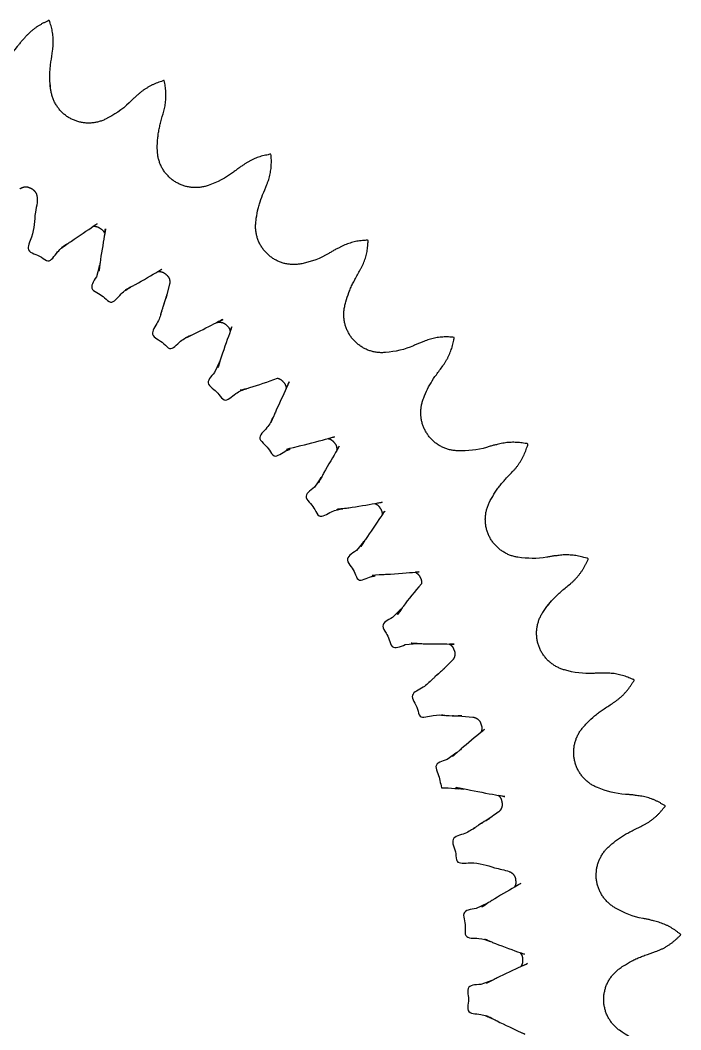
# Model space of a CAD drawing. Header units: millimetres. Extents: x -109 to 109, y -124 to 109.
# Drawn here: x 41.9 to 109.1, y -3.1 to 99.7 of the extents above; entities that cross this region are included whole.
import ezdxf

# ---------------------------------------------------------------- set-up
doc = ezdxf.new("R2010")
doc.units = ezdxf.units.MM

msp = doc.modelspace()

# ---------------------------------------------------------------- linework, layer by layer
at = {"color": 7, "linetype": 'Continuous', "lineweight": 25}
for p, q in [((41.87, 82.54), (41.91, 82.57)), ((49.98, 74.75), (49.67, 73.6)), ((57.11, 72.83), (56.72, 71.39)), ((57.12, 72.88), (57.11, 72.83)), ((62.2, 64.94), (61.7, 63.85)), ((69.31, 56.01), (69.39, 56.03)), ((72.54, 53.15), (71.85, 52.17)), ((76.89, 46.63), (76.12, 45.71)), ((80.66, 39.75), (79.81, 38.9)), ((81.1, 36.14), (82.3, 36.24)), ((85.88, 34.52), (84.81, 33.47)), ((85.91, 34.55), (85.88, 34.52)), ((86.49, 28.88), (87.97, 28.75)), ((87.97, 28.75), (88.02, 28.75)), ((86.34, 25.14), (85.36, 24.45)), ((86.45, 21.47), (86.53, 21.46)), ((86.45, 21.47), (87.04, 21.43)), ((89.39, 9.76), (88.31, 9.26)), ((89.9, 1.93), (88.78, 1.53))]:
    msp.add_line(p, q, dxfattribs=at)
for points, knots in [([(45.04, 92.55), (45.02, 92.72), (44.95, 93.2), (44.92, 93.86), (44.94, 94.51), (44.97, 95.01), (45.07, 95.7), (45.17, 96.33), (45.24, 96.89), (45.27, 97.18), (45.27, 97.46), (45.27, 97.75), (45.25, 98.03), (45.22, 98.32), (45.18, 98.6), (45.12, 98.88), (45.05, 99.16), (44.96, 99.4), (44.92, 99.81), (44.59, 99.57), (44.35, 99.48), (44.09, 99.34), (43.84, 99.2), (43.6, 99.05), (43.37, 98.88), (43.15, 98.7), (42.93, 98.52), (42.72, 98.32), (42.52, 98.12), (42.32, 97.88), (42.08, 97.62), (41.84, 97.34), (41.1, 96.35), (40.19, 95.57), (39.25, 94.98), (39.08, 94.89), (38.91, 94.81), (38.73, 94.73), (38.55, 94.67), (38.37, 94.61), (38.18, 94.56), (37.99, 94.52), (37.8, 94.49), (37.61, 94.47), (37.42, 94.46), (37.23, 94.46), (37.04, 94.47), (36.85, 94.48), (36.66, 94.51), (36.47, 94.55), (36.28, 94.59), (36.1, 94.65), (35.92, 94.71), (35.74, 94.78), (35.57, 94.86), (35.4, 94.95), (35.23, 95.05), (35.07, 95.16), (34.92, 95.27), (34.77, 95.39), (34.63, 95.52), (34.49, 95.65), (34.36, 95.8), (34.24, 95.94), (34.13, 96.1), (34.02, 96.26), (33.92, 96.42), (33.83, 96.59), (33.75, 96.76), (33.67, 96.94), (33.61, 97.12), (33.53, 97.4), (33.47, 97.62), (33.44, 97.78)], [0, 0, 0, 0, 0.022139, 0.0664, 0.088536, 0.110675, 0.13281, 0.183581, 0.196449, 0.209315, 0.22218, 0.235045, 0.247914, 0.26078, 0.273647, 0.286512, 0.299379, 0.312245, 0.32511, 0.337978, 0.350843, 0.363707, 0.376575, 0.38944, 0.402308, 0.415173, 0.428039, 0.440906, 0.453773, 0.466639, 0.483568, 0.500502, 0.517434, 0.649789, 0.658421, 0.667055, 0.67569, 0.684324, 0.692957, 0.70159, 0.710223, 0.718857, 0.72749, 0.736126, 0.744758, 0.753393, 0.762022, 0.770657, 0.779292, 0.787924, 0.79656, 0.805193, 0.813825, 0.82246, 0.831091, 0.839727, 0.848361, 0.856992, 0.865629, 0.87426, 0.882892, 0.891529, 0.90016, 0.908796, 0.917429, 0.926062, 0.934695, 0.943328, 0.951964, 0.960596, 0.96923, 0.97786, 1, 1, 1, 1]), ([(45.07, 92.36), (45.06, 92.43), (44.99, 92.81), (44.94, 93.37), (44.93, 93.86), (44.93, 94.02)], [0, 0, 0, 0, 0.115054, 0.70493, 1, 1, 1, 1]), ([(67.01, 82.98), (67.05, 83.07), (67.12, 83.25), (67.21, 83.52), (67.28, 83.79), (67.35, 84.07), (67.4, 84.35), (67.44, 84.64), (67.46, 84.92), (67.47, 85.21), (67.48, 85.5), (67.44, 85.76), (67.5, 86.16), (67.12, 86), (66.87, 85.98), (66.58, 85.9), (66.31, 85.83), (66.04, 85.73), (65.77, 85.63), (65.51, 85.51), (65.26, 85.38), (65.01, 85.24), (64.77, 85.09), (64.51, 84.9), (64.22, 84.72), (63.92, 84.49), (62.96, 83.71), (61.89, 83.18), (60.84, 82.83), (60.65, 82.78), (60.47, 82.74), (60.28, 82.71), (60.09, 82.69), (59.89, 82.68), (59.7, 82.67), (59.51, 82.68), (59.32, 82.7), (59.13, 82.72), (58.94, 82.76), (58.75, 82.8), (58.57, 82.86), (58.39, 82.92), (58.21, 82.99), (58.04, 83.07), (57.87, 83.16), (57.7, 83.26), (57.54, 83.36), (57.38, 83.47), (57.24, 83.59), (57.09, 83.72), (56.96, 83.86), (56.83, 84), (56.7, 84.14), (56.59, 84.3), (56.48, 84.46), (56.38, 84.62), (56.29, 84.79), (56.21, 84.96), (56.13, 85.14), (56.07, 85.32), (56.01, 85.5), (55.96, 85.69), (55.92, 85.88), (55.9, 86.07), (55.88, 86.26), (55.85, 86.71), (55.87, 87.27), (55.93, 87.92), (56, 88.41), (56.1, 88.89), (56.27, 89.57), (56.45, 90.18), (56.59, 90.73), (56.65, 91.01), (56.69, 91.29), (56.72, 91.58), (56.74, 91.86), (56.74, 92.15), (56.73, 92.44), (56.71, 92.72), (56.68, 93.01), (56.61, 93.26), (56.62, 93.67), (56.27, 93.47), (56.02, 93.41), (55.74, 93.3), (55.48, 93.19), (55.22, 93.07), (54.97, 92.93), (54.73, 92.78), (54.49, 92.63), (54.26, 92.46), (54.04, 92.28), (53.81, 92.06), (53.54, 91.84), (53.27, 91.58), (52.41, 90.69), (51.41, 90.03), (50.41, 89.56), (50.23, 89.49), (50.05, 89.43), (49.87, 89.37), (49.68, 89.33), (49.49, 89.29), (49.3, 89.27), (49.11, 89.25), (48.92, 89.24), (48.73, 89.25), (48.54, 89.26), (48.34, 89.28), (48.16, 89.31), (47.97, 89.35), (47.78, 89.4), (47.6, 89.46), (47.42, 89.53), (47.24, 89.6), (47.07, 89.69), (46.9, 89.78), (46.74, 89.88), (46.58, 89.99), (46.43, 90.11), (46.29, 90.23), (46.15, 90.37), (46.01, 90.5), (45.89, 90.65), (45.77, 90.8), (45.66, 90.96), (45.55, 91.12), (45.46, 91.28), (45.37, 91.46), (45.29, 91.63), (45.23, 91.81), (45.17, 91.99), (45.11, 92.18), (45.09, 92.3), (45.07, 92.36)], [0, 0, 0, 0, 0.007295, 0.014591, 0.021887, 0.029185, 0.036479, 0.043775, 0.051071, 0.058366, 0.065663, 0.072959, 0.080255, 0.087552, 0.094847, 0.102141, 0.109439, 0.116733, 0.12403, 0.131326, 0.138622, 0.145917, 0.153212, 0.160509, 0.17011, 0.179711, 0.189312, 0.264363, 0.26926, 0.274157, 0.279051, 0.283946, 0.288843, 0.293737, 0.298634, 0.303529, 0.308426, 0.31332, 0.318218, 0.323112, 0.328008, 0.332902, 0.337799, 0.342694, 0.34759, 0.352486, 0.357382, 0.362278, 0.367173, 0.372067, 0.376963, 0.381859, 0.386753, 0.391652, 0.396546, 0.40144, 0.406336, 0.411233, 0.416129, 0.421023, 0.42592, 0.430815, 0.435712, 0.440606, 0.445502, 0.450397, 0.475497, 0.48805, 0.500603, 0.513156, 0.525708, 0.554498, 0.561794, 0.569089, 0.576386, 0.583682, 0.590976, 0.598273, 0.605569, 0.612863, 0.620159, 0.627455, 0.634752, 0.642049, 0.649345, 0.656639, 0.663936, 0.671232, 0.678528, 0.685824, 0.69312, 0.700413, 0.707711, 0.715007, 0.724607, 0.734209, 0.743811, 0.818861, 0.823758, 0.828653, 0.833548, 0.838443, 0.843341, 0.848236, 0.853131, 0.858025, 0.862923, 0.867817, 0.872714, 0.877608, 0.882505, 0.887401, 0.892297, 0.897193, 0.902089, 0.906983, 0.911877, 0.916775, 0.92167, 0.926565, 0.931461, 0.936356, 0.941251, 0.946148, 0.951043, 0.955939, 0.960834, 0.965732, 0.970626, 0.97552, 0.980416, 0.985313, 0.990209, 0.995103, 1, 1, 1, 1]), ([(41.91, 82.57), (41.92, 82.58), (41.95, 82.59), (41.99, 82.62), (42.03, 82.64), (42.07, 82.66), (42.11, 82.68), (42.15, 82.7), (42.2, 82.71), (42.24, 82.73), (42.29, 82.74), (42.33, 82.74), (42.38, 82.75), (42.42, 82.75), (42.47, 82.75), (42.51, 82.75), (42.56, 82.75), (42.61, 82.75), (42.65, 82.74), (42.7, 82.73), (42.74, 82.72), (42.79, 82.7), (42.83, 82.69), (42.87, 82.67), (42.92, 82.65), (42.97, 82.62), (43.03, 82.59), (43.08, 82.56), (43.13, 82.54), (43.17, 82.51), (43.21, 82.48), (43.24, 82.46), (43.28, 82.43), (43.31, 82.4), (43.34, 82.36), (43.37, 82.33), (43.4, 82.29), (43.43, 82.25), (43.45, 82.22), (43.48, 82.18), (43.5, 82.14), (43.78, 81.52), (43.28, 79.89), (43.41, 78.15), (42.33, 76.07), (43.91, 75.85), (44.9, 74.86), (45.66, 76.23), (46.32, 76.68), (46.63, 76.89)], [0, 0, 0, 0, 0.003673, 0.007348, 0.01102, 0.014698, 0.01838, 0.022055, 0.025727, 0.029407, 0.03308, 0.036754, 0.040433, 0.04411, 0.047785, 0.051458, 0.055139, 0.058811, 0.062492, 0.066168, 0.069841, 0.073521, 0.077191, 0.080865, 0.084543, 0.089825, 0.095107, 0.100385, 0.104056, 0.107732, 0.111411, 0.115085, 0.118763, 0.12244, 0.126111, 0.129787, 0.133462, 0.137143, 0.140818, 0.144493, 0.148168, 0.151844, 0.306433, 0.509432, 0.616805, 0.736892, 0.796944, 0.904319, 1, 1, 1, 1]), ([(65.94, 79.57), (65.99, 79.9), (66.08, 80.38), (66.29, 81.17), (66.59, 81.99), (66.87, 82.64), (67.01, 82.98)], [0, 0, 0, 0, 0.274173, 0.411318, 0.685488, 1, 1, 1, 1]), ([(46.63, 76.89), (46.16, 76.6), (45.64, 76.28), (47.63, 77.55), (50.25, 79.38), (49.7, 78.97), (49.38, 78.74)], [0, 0, 0, 0, 0.4308042, 0.474267, 0.6939699, 1, 1, 1, 1]), ([(95.09, 39.41), (95.18, 39.55), (95.45, 39.95), (95.97, 40.59), (96.54, 41.18), (97.19, 41.75), (97.69, 42.15), (98.12, 42.52), (98.32, 42.72), (98.52, 42.93), (98.7, 43.15), (98.88, 43.37), (99.05, 43.6), (99.2, 43.84), (99.34, 44.09), (99.48, 44.35), (99.57, 44.59), (99.81, 44.92), (99.4, 44.96), (99.16, 45.05), (98.88, 45.12), (98.6, 45.18), (98.32, 45.22), (98.03, 45.25), (97.75, 45.27), (97.46, 45.27), (97.18, 45.27), (96.89, 45.24), (96.58, 45.2), (96.23, 45.17), (95.86, 45.11), (94.66, 44.86), (93.46, 44.89), (92.36, 45.07), (92.18, 45.11), (91.99, 45.16), (91.81, 45.23), (91.63, 45.29), (91.46, 45.37), (91.28, 45.46), (91.12, 45.55), (90.96, 45.66), (90.8, 45.77), (90.65, 45.89), (90.5, 46.01), (90.37, 46.15), (90.23, 46.29), (90.11, 46.43), (89.99, 46.58), (89.88, 46.74), (89.78, 46.9), (89.69, 47.07), (89.6, 47.24), (89.53, 47.42), (89.46, 47.6), (89.4, 47.78), (89.35, 47.97), (89.31, 48.16), (89.28, 48.34), (89.26, 48.54), (89.25, 48.73), (89.24, 48.92), (89.25, 49.11), (89.27, 49.3), (89.29, 49.49), (89.33, 49.68), (89.37, 49.87), (89.43, 50.05), (89.49, 50.23), (89.56, 50.41), (89.75, 50.82), (90.03, 51.31), (90.39, 51.86), (90.67, 52.26), (90.98, 52.64), (91.45, 53.16), (91.9, 53.62), (92.28, 54.04), (92.46, 54.26), (92.63, 54.49), (92.78, 54.73), (92.93, 54.97), (93.07, 55.22), (93.19, 55.48), (93.3, 55.74), (93.41, 56.02), (93.47, 56.27), (93.67, 56.62), (93.26, 56.61), (93.01, 56.68), (92.72, 56.71), (92.44, 56.73), (92.15, 56.74), (91.86, 56.74), (91.58, 56.72), (91.29, 56.69), (91.01, 56.65), (90.73, 56.59), (90.43, 56.51), (90.09, 56.44), (89.72, 56.34), (88.56, 55.95), (87.36, 55.83), (86.26, 55.88), (86.07, 55.9), (85.88, 55.92), (85.69, 55.96), (85.5, 56.01), (85.32, 56.07), (85.14, 56.13), (84.96, 56.21), (84.79, 56.29), (84.62, 56.38), (84.46, 56.48), (84.3, 56.59), (84.14, 56.7), (84, 56.83), (83.86, 56.96), (83.72, 57.09), (83.59, 57.24), (83.47, 57.38), (83.36, 57.54), (83.26, 57.7), (83.16, 57.87), (83.07, 58.04), (82.99, 58.21), (82.92, 58.39), (82.86, 58.57), (82.8, 58.75), (82.76, 58.94), (82.72, 59.13), (82.7, 59.32), (82.68, 59.51), (82.67, 59.7), (82.68, 59.89), (82.69, 60.09), (82.71, 60.28), (82.74, 60.47), (82.78, 60.65), (82.83, 60.84), (82.92, 61.12), (83.12, 61.64), (83.46, 62.38), (83.88, 63.09), (84.38, 63.8), (84.76, 64.3), (85.09, 64.77), (85.24, 65.01), (85.38, 65.26), (85.51, 65.51), (85.63, 65.77), (85.73, 66.04), (85.83, 66.31), (85.9, 66.58), (85.98, 66.87), (86, 67.12), (86.16, 67.5), (85.76, 67.44), (85.5, 67.48), (85.21, 67.47), (84.92, 67.46), (84.64, 67.44), (84.35, 67.4), (84.07, 67.35), (83.79, 67.28), (83.52, 67.21), (83.25, 67.12), (82.96, 67), (82.63, 66.89), (82.28, 66.74), (81.17, 66.21), (80, 65.95), (78.89, 65.87), (78.7, 65.86), (78.51, 65.87), (78.32, 65.88), (78.13, 65.91), (77.94, 65.94), (77.75, 65.98), (77.57, 66.04), (77.39, 66.1), (77.21, 66.17), (77.03, 66.25), (76.86, 66.34), (76.7, 66.43), (76.54, 66.54), (76.38, 66.65), (76.23, 66.77), (76.09, 66.89), (75.95, 67.03), (75.82, 67.17), (75.69, 67.32), (75.58, 67.47), (75.47, 67.63), (75.37, 67.79), (75.28, 67.96), (75.19, 68.13), (75.12, 68.31), (75.05, 68.49), (74.99, 68.67), (74.94, 68.85), (74.91, 69.04), (74.88, 69.23), (74.86, 69.42), (74.84, 69.61), (74.84, 69.81), (74.85, 70), (74.87, 70.19), (74.89, 70.38), (74.95, 70.67), (75.09, 71.2), (75.29, 71.83), (75.53, 72.44), (75.74, 72.88), (76.07, 73.5), (76.39, 74.05), (76.66, 74.55), (76.78, 74.81), (76.89, 75.07), (76.99, 75.34), (77.08, 75.62), (77.15, 75.89), (77.21, 76.17), (77.25, 76.45), (77.29, 76.74), (77.28, 77), (77.39, 77.39), (77, 77.28), (76.74, 77.29), (76.45, 77.25), (76.17, 77.21), (75.89, 77.15), (75.62, 77.08), (75.34, 76.99), (75.07, 76.89), (74.81, 76.78), (74.55, 76.66), (74.27, 76.51), (73.96, 76.36), (73.63, 76.17), (72.6, 75.51), (71.47, 75.11), (70.38, 74.89), (70.19, 74.87), (70, 74.85), (69.81, 74.84), (69.61, 74.84), (69.42, 74.86), (69.23, 74.88), (69.04, 74.91), (68.85, 74.94), (68.67, 74.99), (68.49, 75.05), (68.31, 75.12), (68.13, 75.19), (67.96, 75.28), (67.79, 75.37), (67.63, 75.47), (67.47, 75.58), (67.32, 75.69), (67.17, 75.82), (67.03, 75.95), (66.89, 76.09), (66.77, 76.23), (66.65, 76.38), (66.54, 76.54), (66.43, 76.7), (66.34, 76.86), (66.25, 77.03), (66.17, 77.21), (66.1, 77.39), (66.04, 77.57), (65.98, 77.75), (65.94, 77.94), (65.91, 78.13), (65.88, 78.32), (65.87, 78.51), (65.86, 78.7), (65.87, 78.89), (65.89, 79.18), (65.92, 79.41), (65.94, 79.57)], [0, 0, 0, 0, 0.005628, 0.01688, 0.028132, 0.03376, 0.046667, 0.049938, 0.053209, 0.05648, 0.059751, 0.063021, 0.066293, 0.069563, 0.072835, 0.076105, 0.079375, 0.082647, 0.085918, 0.089188, 0.092459, 0.09573, 0.099001, 0.102272, 0.105543, 0.108814, 0.112084, 0.115355, 0.118627, 0.122931, 0.127235, 0.13154, 0.165187, 0.167382, 0.169577, 0.171772, 0.173966, 0.176162, 0.178357, 0.180551, 0.182745, 0.184941, 0.187136, 0.189331, 0.191525, 0.193721, 0.195915, 0.198109, 0.200305, 0.202499, 0.204694, 0.206889, 0.209084, 0.211278, 0.213473, 0.215668, 0.217863, 0.220058, 0.222253, 0.224448, 0.226643, 0.228837, 0.231033, 0.233227, 0.235421, 0.237616, 0.239812, 0.242007, 0.244201, 0.246395, 0.248591, 0.259843, 0.265471, 0.271099, 0.276726, 0.282353, 0.295261, 0.298532, 0.301804, 0.305074, 0.308345, 0.311615, 0.314886, 0.318157, 0.321429, 0.324699, 0.32797, 0.331241, 0.334513, 0.337783, 0.341054, 0.344325, 0.347595, 0.350867, 0.354137, 0.357408, 0.36068, 0.36395, 0.367221, 0.371525, 0.37583, 0.380134, 0.413782, 0.415977, 0.418172, 0.420366, 0.422561, 0.424756, 0.426951, 0.429145, 0.43134, 0.433536, 0.435731, 0.437925, 0.440119, 0.442315, 0.444509, 0.446705, 0.4489, 0.451093, 0.453288, 0.455483, 0.457678, 0.459873, 0.462068, 0.464263, 0.466458, 0.468652, 0.470847, 0.473041, 0.475237, 0.477431, 0.479627, 0.481821, 0.484017, 0.486211, 0.488406, 0.490601, 0.492795, 0.49499, 0.497186, 0.502813, 0.514065, 0.525317, 0.530945, 0.543852, 0.547123, 0.550394, 0.553665, 0.556935, 0.560207, 0.563478, 0.566748, 0.57002, 0.57329, 0.576561, 0.579832, 0.583103, 0.586374, 0.589645, 0.592916, 0.596187, 0.599458, 0.602728, 0.606, 0.609271, 0.612542, 0.615812, 0.620116, 0.624421, 0.628726, 0.662373, 0.664568, 0.666763, 0.668958, 0.671152, 0.673347, 0.675542, 0.677736, 0.679932, 0.682126, 0.684322, 0.686516, 0.688711, 0.690906, 0.6931, 0.695295, 0.69749, 0.699685, 0.70188, 0.704075, 0.706269, 0.708465, 0.710659, 0.712854, 0.715048, 0.717244, 0.719438, 0.721633, 0.723828, 0.726023, 0.728218, 0.730412, 0.732608, 0.734802, 0.736997, 0.739192, 0.741386, 0.743582, 0.745776, 0.751404, 0.762656, 0.768284, 0.773912, 0.77954, 0.792447, 0.795717, 0.798989, 0.80226, 0.805531, 0.808801, 0.812072, 0.815343, 0.818614, 0.821885, 0.825156, 0.828427, 0.831698, 0.834969, 0.83824, 0.841512, 0.844783, 0.848053, 0.851324, 0.854595, 0.857866, 0.861137, 0.864407, 0.868712, 0.873017, 0.877321, 0.910969, 0.913163, 0.915359, 0.917553, 0.919748, 0.921943, 0.924137, 0.926333, 0.928527, 0.930722, 0.932917, 0.935112, 0.937307, 0.939501, 0.941697, 0.943891, 0.946085, 0.94828, 0.950476, 0.95267, 0.954865, 0.95706, 0.959255, 0.96145, 0.963644, 0.965839, 0.968034, 0.970229, 0.972423, 0.974618, 0.976813, 0.979009, 0.981203, 0.983398, 0.985593, 0.987787, 0.989982, 0.992177, 0.994371, 1, 1, 1, 1]), ([(49.38, 78.74), (49.4, 78.74), (49.43, 78.74), (49.47, 78.74), (49.52, 78.74), (49.57, 78.73), (49.61, 78.73), (49.66, 78.72), (49.7, 78.71), (49.75, 78.69), (49.79, 78.68), (49.83, 78.66), (49.87, 78.64), (49.91, 78.62), (49.96, 78.59), (50.01, 78.56), (50.06, 78.52), (50.11, 78.49), (50.16, 78.46), (50.19, 78.43), (50.23, 78.41), (50.26, 78.37), (50.3, 78.34), (50.33, 78.31), (50.36, 78.27), (50.38, 78.23), (50.41, 78.2), (50.43, 78.16), (50.46, 78.12), (50.48, 78.07), (50.49, 78.05), (50.49, 78.03)], [0, 0, 0, 0, 0.0329933, 0.0660309, 0.0989772, 0.1319714, 0.1649619, 0.1979478, 0.2310067, 0.2639895, 0.2969722, 0.329965, 0.3629508, 0.3959752, 0.4289498, 0.4762843, 0.5236792, 0.5710523, 0.6040866, 0.6370518, 0.6700384, 0.7030597, 0.7360483, 0.7690313, 0.8019823, 0.8350344, 0.8679887, 0.9010001, 0.9339906, 0.9670072, 1, 1, 1, 1]), ([(50.49, 78.03), (50.57, 78.42), (50.7, 79.09), (50.16, 75.94), (49.84, 73.6), (49.92, 74.2), (49.98, 74.75)], [0, 0, 0, 0, 0.30603, 0.525741, 0.569195, 1, 1, 1, 1]), ([(53.15, 72.54), (52.67, 72.28), (52.13, 71.99), (54.16, 73.1), (56.87, 74.69), (56.3, 74.34), (55.96, 74.13)], [0, 0, 0, 0, 0.433925, 0.47565, 0.694166, 1, 1, 1, 1]), ([(55.96, 74.13), (55.98, 74.13), (56.01, 74.14), (56.06, 74.14), (56.1, 74.13), (56.15, 74.13), (56.19, 74.12), (56.24, 74.11), (56.28, 74.1), (56.33, 74.09), (56.37, 74.08), (56.41, 74.06), (56.46, 74.04), (56.5, 74.02), (56.54, 73.99), (56.58, 73.97), (56.62, 73.94), (56.66, 73.9), (56.72, 73.86), (56.76, 73.82), (56.81, 73.79), (56.84, 73.76), (56.87, 73.73), (56.9, 73.69), (56.93, 73.66), (56.96, 73.62), (56.99, 73.58), (57.01, 73.55), (57.03, 73.51), (57.05, 73.46), (57.07, 73.42), (57.09, 73.38), (57.1, 73.33), (57.11, 73.29), (57.12, 73.24), (57.13, 73.2), (57.14, 73.15), (57.14, 73.11), (57.14, 73.06), (57.14, 73.02), (57.13, 72.97), (57.13, 72.92), (57.12, 72.89), (57.12, 72.88)], [0, 0, 0, 0, 0.0236458, 0.0472621, 0.070903, 0.09452, 0.1181675, 0.1418088, 0.1654301, 0.1890979, 0.2127064, 0.2363593, 0.2599964, 0.2836257, 0.3072586, 0.3308821, 0.3545223, 0.3884698, 0.4224078, 0.4563866, 0.48, 0.5036329, 0.5272666, 0.55092, 0.5745447, 0.5981818, 0.6218339, 0.6454582, 0.6691, 0.6927273, 0.7163688, 0.7400199, 0.7636119, 0.7872476, 0.8109313, 0.8345471, 0.8581608, 0.8818272, 0.9054471, 0.9290759, 0.9527173, 0.9763742, 1, 1, 1, 1]), ([(49.67, 73.6), (49.36, 73.11), (48.88, 72.36), (49.92, 71.89), (50.48, 71.51), (51.28, 70.66), (52.12, 71.96), (52.82, 72.35), (53.15, 72.54)], [0, 0, 0, 0, 0.218869, 0.341286, 0.463678, 0.586084, 0.804961, 1, 1, 1, 1]), ([(56.72, 71.39), (56.83, 71.72), (56.95, 72.07), (56.51, 70.79), (56.56, 70.85), (56.59, 71.09), (56.11, 69.43), (56.22, 69.8), (56.31, 70.11)], [0, 0, 0, 0, 0.283968, 0.307801, 0.460918, 0.680909, 0.720892, 1, 1, 1, 1]), ([(56.31, 70.11), (56.21, 69.75), (55.99, 68.97), (54.89, 67.56), (56.42, 67.07), (57.21, 65.92), (58.2, 67.14), (58.93, 67.47), (59.27, 67.63)], [0, 0, 0, 0, 0.163209, 0.346366, 0.551216, 0.653643, 0.836791, 1, 1, 1, 1]), ([(59.27, 67.63), (58.78, 67.39), (58.25, 67.14), (60.19, 68.07), (63.28, 69.62), (62.45, 69.21), (61.9, 68.92)], [0, 0, 0, 0, 0.389219, 0.419164, 0.607829, 1, 1, 1, 1]), ([(61.9, 68.92), (61.91, 68.93), (61.94, 68.94), (61.98, 68.95), (62.03, 68.96), (62.07, 68.97), (62.12, 68.97), (62.17, 68.97), (62.21, 68.97), (62.26, 68.97), (62.3, 68.97), (62.35, 68.96), (62.4, 68.95), (62.44, 68.94), (62.48, 68.93), (62.53, 68.92), (62.57, 68.9), (62.61, 68.88), (62.65, 68.86), (62.69, 68.84), (62.73, 68.81), (62.77, 68.78), (62.81, 68.76), (62.85, 68.72), (62.89, 68.68), (62.94, 68.64), (62.98, 68.6), (63.02, 68.56), (63.05, 68.53), (63.08, 68.49), (63.11, 68.46), (63.14, 68.42), (63.16, 68.38), (63.18, 68.34), (63.2, 68.3), (63.22, 68.25), (63.24, 68.21), (63.25, 68.17), (63.27, 68.12), (63.27, 68.09), (63.28, 68.08)], [0, 0, 0, 0, 0.0254282, 0.0508929, 0.0762954, 0.1017503, 0.1272145, 0.1526247, 0.1780998, 0.2035335, 0.228988, 0.2544097, 0.279858, 0.3052841, 0.3307491, 0.3561737, 0.3816008, 0.4070504, 0.4325047, 0.4579256, 0.4833708, 0.508808, 0.5342323, 0.5596931, 0.596224, 0.6327514, 0.6692788, 0.6947189, 0.7201685, 0.7456111, 0.7710209, 0.7964664, 0.8219162, 0.8473723, 0.8728008, 0.8982111, 0.9236609, 0.9491381, 0.9745816, 1, 1, 1, 1]), ([(63.28, 68.08), (63.42, 68.45), (63.66, 69.09), (62.58, 66.08), (61.87, 63.83), (62.04, 64.41), (62.2, 64.94)], [0, 0, 0, 0, 0.30603, 0.525753, 0.569195, 1, 1, 1, 1]), ([(61.7, 63.85), (61.31, 63.43), (60.71, 62.77), (61.65, 62.13), (62.13, 61.65), (62.77, 60.68), (63.82, 61.82), (64.58, 62.08), (64.94, 62.2)], [0, 0, 0, 0, 0.218883, 0.341274, 0.463683, 0.586085, 0.804953, 1, 1, 1, 1]), ([(64.94, 62.2), (64.35, 62.06), (63.73, 61.9), (66.08, 62.53), (67.11, 62.92), (68.08, 63.28)], [0, 0, 0, 0, 0.609396, 0.634799, 1, 1, 1, 1]), ([(68.97, 62.26), (69.25, 62.84), (69.68, 63.71), (68.11, 60.35), (67.18, 58.19), (67.41, 58.76), (67.63, 59.27)], [0, 0, 0, 0, 0.38692, 0.580446, 0.618094, 1, 1, 1, 1]), ([(68.08, 63.28), (68.09, 63.27), (68.12, 63.27), (68.17, 63.25), (68.21, 63.24), (68.25, 63.22), (68.3, 63.2), (68.34, 63.18), (68.38, 63.16), (68.42, 63.14), (68.46, 63.11), (68.49, 63.08), (68.53, 63.05), (68.56, 63.02), (68.6, 62.98), (68.64, 62.94), (68.68, 62.89), (68.72, 62.85), (68.76, 62.81), (68.78, 62.77), (68.81, 62.73), (68.84, 62.69), (68.86, 62.65), (68.88, 62.61), (68.9, 62.57), (68.92, 62.53), (68.93, 62.48), (68.94, 62.44), (68.95, 62.4), (68.96, 62.35), (68.97, 62.3), (68.97, 62.27), (68.97, 62.26)], [0, 0, 0, 0, 0.031914, 0.0638595, 0.0958472, 0.1278006, 0.1597044, 0.191631, 0.2235923, 0.2555457, 0.2874938, 0.3193969, 0.3513413, 0.3832944, 0.4152355, 0.4610973, 0.5069592, 0.5528253, 0.5847926, 0.616714, 0.6486515, 0.6805992, 0.7125162, 0.7444753, 0.7764285, 0.8083533, 0.8402751, 0.8722476, 0.9041712, 0.9361226, 0.9680408, 1, 1, 1, 1]), ([(67.63, 59.27), (67.47, 58.92), (67.14, 58.19), (65.92, 57.24), (66.83, 56.52), (67.27, 56.01), (67.82, 54.96), (68.68, 55.82), (69.2, 55.97), (69.31, 56.01)], [0, 0, 0, 0, 0.18486, 0.392303, 0.508329, 0.62434, 0.740344, 0.947797, 1, 1, 1, 1]), ([(69.39, 56.03), (69, 56), (68.6, 55.97), (71.33, 56.6), (74.66, 57.51), (73.82, 57.27), (73.29, 57.11)], [0, 0, 0, 0, 0.390658, 0.409118, 0.624899, 1, 1, 1, 1]), ([(74.13, 55.96), (74.34, 56.3), (74.69, 56.87), (73.1, 54.16), (71.99, 52.13), (72.28, 52.67), (72.54, 53.15)], [0, 0, 0, 0, 0.305834, 0.52435, 0.566075, 1, 1, 1, 1]), ([(73.29, 57.11), (73.3, 57.11), (73.33, 57.1), (73.38, 57.09), (73.42, 57.07), (73.46, 57.05), (73.51, 57.03), (73.55, 57.01), (73.58, 56.99), (73.62, 56.96), (73.66, 56.93), (73.69, 56.9), (73.73, 56.87), (73.76, 56.84), (73.79, 56.81), (73.82, 56.76), (73.86, 56.72), (73.9, 56.66), (73.94, 56.62), (73.97, 56.58), (73.99, 56.54), (74.02, 56.5), (74.04, 56.46), (74.06, 56.41), (74.08, 56.37), (74.09, 56.33), (74.1, 56.28), (74.11, 56.24), (74.12, 56.19), (74.13, 56.15), (74.13, 56.1), (74.14, 56.06), (74.14, 56.01), (74.13, 55.98), (74.13, 55.96)], [0, 0, 0, 0, 0.030023, 0.059991, 0.090034, 0.120064, 0.150077, 0.180108, 0.210117, 0.240161, 0.270185, 0.300195, 0.33024, 0.360261, 0.390281, 0.420276, 0.463437, 0.506547, 0.549669, 0.579698, 0.609705, 0.639725, 0.66974, 0.699765, 0.72981, 0.759799, 0.789863, 0.819868, 0.849898, 0.879936, 0.909936, 0.939965, 0.969964, 1, 1, 1, 1]), ([(71.85, 52.17), (71.39, 51.82), (70.68, 51.28), (71.5, 50.48), (71.9, 49.93), (72.36, 48.86), (73.59, 49.8), (74.38, 49.92), (74.75, 49.98)], [0, 0, 0, 0, 0.218875, 0.34128, 0.46367, 0.586086, 0.804953, 1, 1, 1, 1]), ([(74.75, 49.98), (74.2, 49.92), (73.59, 49.84), (75.95, 50.16), (79.62, 50.79), (78.67, 50.61), (78.03, 50.49)], [0, 0, 0, 0, 0.3810133, 0.4194448, 0.6137612, 1, 1, 1, 1]), ([(78.03, 50.49), (78.05, 50.49), (78.07, 50.48), (78.12, 50.46), (78.16, 50.43), (78.2, 50.41), (78.23, 50.38), (78.27, 50.36), (78.31, 50.33), (78.34, 50.3), (78.37, 50.26), (78.41, 50.23), (78.43, 50.19), (78.46, 50.16), (78.49, 50.11), (78.52, 50.06), (78.56, 50.01), (78.59, 49.96), (78.62, 49.91), (78.64, 49.87), (78.66, 49.83), (78.68, 49.79), (78.69, 49.75), (78.71, 49.7), (78.72, 49.66), (78.73, 49.61), (78.73, 49.57), (78.74, 49.52), (78.74, 49.47), (78.74, 49.43), (78.74, 49.4), (78.74, 49.38)], [0, 0, 0, 0, 0.0329928, 0.0660094, 0.0989999, 0.1320113, 0.1649656, 0.1980177, 0.2309687, 0.2639517, 0.2969403, 0.3299616, 0.3629482, 0.3959134, 0.4289477, 0.4763208, 0.5237157, 0.5710502, 0.6040248, 0.6370492, 0.670035, 0.7030278, 0.7360105, 0.7689933, 0.8020522, 0.8350381, 0.8680286, 0.9010228, 0.9339691, 0.9670067, 1, 1, 1, 1]), ([(78.74, 49.38), (78.97, 49.7), (79.38, 50.25), (77.55, 47.63), (76.28, 45.64), (76.6, 46.16), (76.89, 46.63)], [0, 0, 0, 0, 0.30603, 0.525733, 0.569196, 1, 1, 1, 1]), ([(76.12, 45.71), (75.64, 45.4), (74.88, 44.92), (75.63, 44.06), (75.97, 43.47), (76.33, 42.35), (77.34, 43.06), (77.9, 43.11), (78.03, 43.13)], [0, 0, 0, 0, 0.252325, 0.393443, 0.534535, 0.675651, 0.927955, 1, 1, 1, 1]), ([(78.03, 43.13), (77.68, 43.17), (77.32, 43.22), (80.08, 43.34), (83.1, 43.61), (82.48, 43.54), (82.14, 43.5)], [0, 0, 0, 0, 0.438748, 0.462306, 0.703416, 1, 1, 1, 1]), ([(82.14, 43.5), (82.15, 43.49), (82.18, 43.48), (82.22, 43.45), (82.25, 43.43), (82.29, 43.4), (82.33, 43.37), (82.36, 43.34), (82.4, 43.31), (82.43, 43.28), (82.46, 43.24), (82.48, 43.21), (82.51, 43.17), (82.54, 43.13), (82.56, 43.08), (82.59, 43.03), (82.62, 42.97), (82.65, 42.92), (82.67, 42.87), (82.69, 42.83), (82.7, 42.79), (82.72, 42.74), (82.73, 42.7), (82.74, 42.65), (82.75, 42.61), (82.75, 42.56), (82.75, 42.51), (82.75, 42.47), (82.75, 42.42), (82.75, 42.38), (82.75, 42.35), (82.74, 42.33)], [0, 0, 0, 0, 0.0329844, 0.065974, 0.0989503, 0.1319921, 0.1649759, 0.1979773, 0.2309188, 0.2639291, 0.2969353, 0.329917, 0.3629366, 0.3959286, 0.4288741, 0.4762512, 0.5236589, 0.5710665, 0.6040795, 0.6370528, 0.6700005, 0.7030229, 0.7359981, 0.7689885, 0.8020249, 0.8349875, 0.8680238, 0.900994, 0.9339755, 0.9669769, 1, 1, 1, 1]), ([(82.74, 42.33), (82.08, 41.55), (81.36, 40.7), (79.97, 38.71), (80.32, 39.24), (80.66, 39.75)], [0, 0, 0, 0, 0.3652, 0.390606, 1, 1, 1, 1]), ([(95.09, 39.41), (95.27, 39.68), (95.55, 40.09), (95.87, 40.46), (95.98, 40.58)], [0, 0, 0, 0, 0.666619, 1, 1, 1, 1]), ([(104.57, 4.13), (104.72, 4.19), (105.02, 4.33), (105.68, 4.57), (106.29, 4.77), (106.82, 4.97), (107.08, 5.08), (107.34, 5.2), (107.59, 5.34), (107.83, 5.49), (108.07, 5.65), (108.3, 5.82), (108.52, 6), (108.74, 6.19), (108.91, 6.39), (109.25, 6.61), (108.88, 6.79), (108.7, 6.96), (108.45, 7.13), (108.21, 7.28), (107.96, 7.42), (107.71, 7.55), (107.45, 7.67), (107.18, 7.77), (106.91, 7.86), (106.64, 7.95), (106.33, 8.01), (106, 8.11), (105.63, 8.19), (104.41, 8.38), (103.3, 8.83), (102.34, 9.39), (102.18, 9.5), (102.03, 9.61), (101.88, 9.73), (101.74, 9.86), (101.6, 9.99), (101.47, 10.14), (101.35, 10.28), (101.24, 10.44), (101.13, 10.6), (101.03, 10.76), (100.94, 10.93), (100.86, 11.1), (100.78, 11.28), (100.72, 11.46), (100.66, 11.65), (100.62, 11.83), (100.58, 12.02), (100.55, 12.21), (100.53, 12.4), (100.53, 12.59), (100.53, 12.78), (100.54, 12.98), (100.56, 13.17), (100.58, 13.36), (100.62, 13.54), (100.67, 13.73), (100.73, 13.91), (100.79, 14.09), (100.87, 14.27), (100.95, 14.44), (101.04, 14.61), (101.14, 14.78), (101.25, 14.93), (101.36, 15.09), (101.49, 15.23), (101.62, 15.38), (101.83, 15.58), (102.24, 15.95), (102.76, 16.35), (103.31, 16.71), (103.74, 16.95), (104.36, 17.28), (104.94, 17.55), (105.44, 17.81), (105.69, 17.95), (105.93, 18.1), (106.16, 18.27), (106.39, 18.45), (106.6, 18.63), (106.81, 18.83), (107.01, 19.04), (107.2, 19.25), (107.34, 19.47), (107.66, 19.73), (107.27, 19.86), (107.07, 20.01), (106.8, 20.15), (106.55, 20.27), (106.28, 20.38), (106.01, 20.48), (105.74, 20.56), (105.46, 20.63), (105.19, 20.69), (104.9, 20.74), (104.59, 20.77), (104.25, 20.83), (103.87, 20.86), (102.64, 20.91), (101.48, 21.22), (100.47, 21.66), (100.29, 21.74), (100.13, 21.84), (99.96, 21.94), (99.81, 22.05), (99.66, 22.17), (99.51, 22.29), (99.37, 22.43), (99.24, 22.56), (99.11, 22.71), (99, 22.86), (98.89, 23.02), (98.78, 23.18), (98.69, 23.35), (98.6, 23.52), (98.53, 23.69), (98.46, 23.87), (98.4, 24.06), (98.35, 24.24), (98.31, 24.43), (98.27, 24.62), (98.25, 24.81), (98.24, 25), (98.24, 25.19), (98.24, 25.38), (98.26, 25.57), (98.28, 25.76), (98.32, 25.95), (98.36, 26.14), (98.41, 26.32), (98.47, 26.51), (98.54, 26.68), (98.62, 26.86), (98.71, 27.03), (98.81, 27.2), (98.91, 27.36), (99.02, 27.51), (99.21, 27.74), (99.58, 28.15), (100.04, 28.61), (100.55, 29.04), (100.94, 29.34), (101.52, 29.73), (102.06, 30.07), (102.53, 30.39), (102.75, 30.56), (102.97, 30.74), (103.19, 30.93), (103.39, 31.14), (103.58, 31.35), (103.76, 31.57), (103.93, 31.8), (104.1, 32.03), (104.22, 32.27), (104.49, 32.56), (104.1, 32.65), (103.87, 32.77), (103.6, 32.87), (103.33, 32.96), (103.05, 33.04), (102.77, 33.11), (102.49, 33.16), (102.21, 33.2), (101.92, 33.22), (101.64, 33.24), (101.32, 33.23), (100.98, 33.24), (100.6, 33.23), (99.37, 33.13), (98.19, 33.3), (97.12, 33.61), (96.94, 33.67), (96.76, 33.75), (96.59, 33.83), (96.42, 33.92), (96.26, 34.02), (96.1, 34.13), (95.94, 34.24), (95.8, 34.36), (95.65, 34.49), (95.52, 34.63), (95.39, 34.77), (95.27, 34.92), (95.16, 35.07), (95.05, 35.23), (94.95, 35.4), (94.86, 35.57), (94.78, 35.74), (94.71, 35.92), (94.65, 36.1), (94.59, 36.28), (94.55, 36.47), (94.51, 36.66), (94.48, 36.85), (94.47, 37.04), (94.46, 37.23), (94.46, 37.42), (94.47, 37.61), (94.49, 37.8), (94.52, 37.99), (94.56, 38.18), (94.61, 38.37), (94.67, 38.55), (94.73, 38.73), (94.81, 38.91), (94.89, 39.08), (94.98, 39.25), (95.05, 39.36), (95.09, 39.41)], [0, 0, 0, 0, 0.00778, 0.015574, 0.033408, 0.037937, 0.042451, 0.046986, 0.051508, 0.056024, 0.060543, 0.06507, 0.069587, 0.074111, 0.078636, 0.083156, 0.087677, 0.092194, 0.096726, 0.10124, 0.10577, 0.110281, 0.114811, 0.119339, 0.123857, 0.128375, 0.132902, 0.138851, 0.144795, 0.15076, 0.19727, 0.200305, 0.203341, 0.206382, 0.209407, 0.212447, 0.215482, 0.218515, 0.221549, 0.224588, 0.227616, 0.230651, 0.233689, 0.236723, 0.239756, 0.242792, 0.245825, 0.248861, 0.251896, 0.25493, 0.257965, 0.260999, 0.264034, 0.267068, 0.270103, 0.273138, 0.276172, 0.279205, 0.282241, 0.285278, 0.288309, 0.291345, 0.294383, 0.297411, 0.300448, 0.303479, 0.306515, 0.30955, 0.312587, 0.320365, 0.335926, 0.343702, 0.351495, 0.359263, 0.37712, 0.381635, 0.386156, 0.390675, 0.395201, 0.399726, 0.404244, 0.408773, 0.413295, 0.417813, 0.422335, 0.426861, 0.431387, 0.435912, 0.44043, 0.444949, 0.449476, 0.453991, 0.458517, 0.463048, 0.467563, 0.472086, 0.476612, 0.482566, 0.488511, 0.49447, 0.540987, 0.544013, 0.547055, 0.550088, 0.553122, 0.556157, 0.559192, 0.562226, 0.565261, 0.568295, 0.571329, 0.574365, 0.577399, 0.580434, 0.583468, 0.586504, 0.589538, 0.592572, 0.595606, 0.598641, 0.601676, 0.604711, 0.607745, 0.610779, 0.613813, 0.616849, 0.619882, 0.622918, 0.625952, 0.628987, 0.632021, 0.635056, 0.638091, 0.641125, 0.64416, 0.647194, 0.650229, 0.653262, 0.656297, 0.664079, 0.679638, 0.687419, 0.695199, 0.702976, 0.720823, 0.725348, 0.72987, 0.734396, 0.738917, 0.743441, 0.74796, 0.752481, 0.757005, 0.761527, 0.76605, 0.770569, 0.775092, 0.779606, 0.784134, 0.788655, 0.793176, 0.797694, 0.802215, 0.806751, 0.811263, 0.815794, 0.82032, 0.82627, 0.832207, 0.838169, 0.884687, 0.887721, 0.890756, 0.89379, 0.896825, 0.899859, 0.902894, 0.905928, 0.908963, 0.911998, 0.915032, 0.918067, 0.921102, 0.924135, 0.927171, 0.930205, 0.933239, 0.936275, 0.939309, 0.942344, 0.945378, 0.948412, 0.951447, 0.954482, 0.957517, 0.960551, 0.963584, 0.96662, 0.969654, 0.972689, 0.975724, 0.978758, 0.981793, 0.984827, 0.987861, 0.990896, 0.993931, 0.996966, 1, 1, 1, 1]), ([(79.81, 38.9), (79.31, 38.64), (78.51, 38.23), (79.18, 37.3), (79.47, 36.68), (79.75, 35.58), (80.58, 35.92), (81.1, 36.14)], [0, 0, 0, 0, 0.271907, 0.423986, 0.576031, 0.728099, 1, 1, 1, 1]), ([(82.3, 36.24), (81.75, 36.27), (81.14, 36.3), (83.5, 36.21), (86.69, 36.2), (86.01, 36.18), (85.61, 36.18)], [0, 0, 0, 0, 0.430804, 0.474254, 0.693968, 1, 1, 1, 1]), ([(85.61, 36.18), (85.63, 36.17), (85.65, 36.15), (85.69, 36.12), (85.73, 36.1), (85.76, 36.07), (85.8, 36.03), (85.83, 36), (85.86, 35.97), (85.89, 35.93), (85.91, 35.89), (85.94, 35.85), (85.96, 35.81), (85.98, 35.77), (86, 35.72), (86.02, 35.67), (86.05, 35.61), (86.07, 35.55), (86.09, 35.5), (86.11, 35.46), (86.12, 35.41), (86.13, 35.37), (86.14, 35.32), (86.14, 35.28), (86.14, 35.23), (86.15, 35.19), (86.14, 35.14), (86.14, 35.09), (86.14, 35.05), (86.13, 35), (86.12, 34.96), (86.11, 34.91), (86.09, 34.87), (86.08, 34.83), (86.06, 34.79), (86.04, 34.74), (86.01, 34.7), (85.99, 34.66), (85.96, 34.63), (85.94, 34.59), (85.92, 34.57), (85.91, 34.55)], [0, 0, 0, 0, 0.0248134, 0.049619, 0.0744454, 0.0992388, 0.1240502, 0.1488634, 0.1736624, 0.1984647, 0.2232961, 0.248126, 0.2729091, 0.2977305, 0.3225262, 0.358161, 0.3937958, 0.4294306, 0.4542293, 0.4790227, 0.5038345, 0.5286335, 0.5534558, 0.5782722, 0.6030733, 0.6278689, 0.652662, 0.6774554, 0.7023121, 0.7270723, 0.7519005, 0.776736, 0.8015471, 0.8263266, 0.8511123, 0.8759337, 0.9007786, 0.9255567, 0.950384, 0.9751828, 1, 1, 1, 1]), ([(84.81, 33.47), (85.07, 33.7), (85.36, 33.94), (84.33, 33.06), (84.41, 33.08), (84.55, 33.27), (83.31, 32.07), (83.58, 32.34), (83.82, 32.57)], [0, 0, 0, 0, 0.283984, 0.307794, 0.460719, 0.680897, 0.720896, 1, 1, 1, 1]), ([(83.82, 32.57), (83.55, 32.3), (82.97, 31.73), (81.32, 31.06), (82.39, 29.88), (82.51, 28.48), (83.97, 29.05), (84.77, 28.97), (85.14, 28.93)], [0, 0, 0, 0, 0.163212, 0.346363, 0.551221, 0.653637, 0.836795, 1, 1, 1, 1]), ([(85.14, 28.93), (84.81, 28.96), (84.44, 28.98), (86.16, 28.86), (85.92, 28.92), (85.85, 28.89), (87.2, 28.87), (86.83, 28.87), (86.49, 28.88)], [0, 0, 0, 0, 0.2791, 0.319109, 0.539398, 0.69221, 0.716008, 1, 1, 1, 1]), ([(88.02, 28.75), (88.03, 28.75), (88.07, 28.74), (88.11, 28.73), (88.15, 28.72), (88.2, 28.7), (88.24, 28.69), (88.28, 28.67), (88.32, 28.65), (88.36, 28.63), (88.4, 28.6), (88.44, 28.58), (88.48, 28.55), (88.51, 28.52), (88.55, 28.49), (88.58, 28.45), (88.61, 28.42), (88.64, 28.38), (88.66, 28.35), (88.69, 28.31), (88.71, 28.27), (88.73, 28.23), (88.75, 28.18), (88.77, 28.14), (88.79, 28.09), (88.8, 28.03), (88.82, 27.97), (88.84, 27.92), (88.86, 27.86), (88.87, 27.82), (88.88, 27.77), (88.88, 27.73), (88.89, 27.68), (88.89, 27.64), (88.89, 27.59), (88.88, 27.54), (88.88, 27.5), (88.87, 27.45), (88.86, 27.41), (88.85, 27.36), (88.84, 27.32), (88.82, 27.28), (88.81, 27.25), (88.8, 27.23)], [0, 0, 0, 0, 0.023659, 0.047276, 0.07093, 0.094536, 0.118182, 0.141839, 0.165488, 0.189095, 0.212714, 0.236356, 0.260005, 0.283639, 0.307284, 0.330921, 0.354568, 0.378205, 0.401827, 0.425466, 0.449092, 0.472744, 0.49636, 0.520023, 0.543646, 0.577566, 0.611535, 0.645504, 0.669101, 0.692775, 0.716419, 0.740039, 0.76369, 0.787321, 0.810939, 0.8346, 0.858203, 0.881853, 0.905466, 0.929126, 0.952736, 0.976418, 1, 1, 1, 1]), ([(88.8, 27.23), (89.11, 27.48), (89.64, 27.9), (87.22, 25.89), (85.48, 24.37), (85.93, 24.77), (86.34, 25.14)], [0, 0, 0, 0, 0.305834, 0.524351, 0.566075, 1, 1, 1, 1]), ([(85.36, 24.45), (84.81, 24.28), (83.96, 24.01), (84.46, 22.99), (84.61, 22.29), (84.74, 21.8), (84.8, 21.56)], [0, 0, 0, 0, 0.373456, 0.582299, 0.791171, 1, 1, 1, 1]), ([(86.53, 21.46), (86.21, 21.6), (85.87, 21.74), (88.57, 21.14), (92.03, 20.53), (91.15, 20.67), (90.6, 20.76)], [0, 0, 0, 0, 0.389413, 0.410385, 0.624304, 1, 1, 1, 1]), ([(84.8, 21.56), (85.25, 21.55), (85.8, 21.54), (86.35, 21.48), (86.45, 21.47)], [0, 0, 0, 0, 0.815396, 1, 1, 1, 1]), ([(90.6, 20.76), (90.61, 20.75), (90.63, 20.73), (90.66, 20.7), (90.69, 20.66), (90.72, 20.63), (90.75, 20.59), (90.77, 20.55), (90.8, 20.51), (90.82, 20.47), (90.84, 20.43), (90.86, 20.38), (90.87, 20.34), (90.89, 20.3), (90.9, 20.25), (90.91, 20.19), (90.92, 20.12), (90.94, 20.07), (90.95, 20.01), (90.95, 19.97), (90.96, 19.92), (90.96, 19.88), (90.96, 19.83), (90.96, 19.78), (90.95, 19.74), (90.95, 19.69), (90.94, 19.65), (90.93, 19.6), (90.91, 19.56), (90.9, 19.52), (90.88, 19.47), (90.86, 19.43), (90.84, 19.39), (90.82, 19.35), (90.79, 19.31), (90.76, 19.28), (90.73, 19.24), (90.7, 19.21), (90.67, 19.17), (90.64, 19.14), (90.61, 19.12), (90.6, 19.11)], [0, 0, 0, 0, 0.024791, 0.049599, 0.074405, 0.099233, 0.124055, 0.148866, 0.173634, 0.198464, 0.223271, 0.24811, 0.272876, 0.297714, 0.322481, 0.358148, 0.39375, 0.429405, 0.45421, 0.479039, 0.503829, 0.528644, 0.553433, 0.578253, 0.603058, 0.627903, 0.652686, 0.677519, 0.70229, 0.727124, 0.751943, 0.776724, 0.801529, 0.826344, 0.851154, 0.875976, 0.900804, 0.925611, 0.950418, 0.975209, 1, 1, 1, 1]), ([(89.34, 18.24), (89.63, 18.41), (89.95, 18.6), (88.8, 17.91), (88.87, 17.92), (89.05, 18.08), (87.62, 17.12), (87.93, 17.33), (88.2, 17.52)], [0, 0, 0, 0, 0.284035, 0.307766, 0.459939, 0.680856, 0.720923, 1, 1, 1, 1]), ([(90.6, 19.11), (90.59, 19.1), (90.18, 18.79), (89.75, 18.51), (89.34, 18.24)], [0, 0, 0, 0, 0.029987, 1, 1, 1, 1]), ([(88.2, 17.52), (87.89, 17.3), (87.22, 16.84), (85.47, 16.47), (86.33, 15.12), (86.21, 13.73), (88.33, 14.11), (89.81, 13.45), (91.21, 13.19), (91.72, 13.01), (91.76, 12.99), (91.8, 12.98), (91.84, 12.95), (91.88, 12.93), (91.92, 12.9), (91.96, 12.88), (91.99, 12.85), (92.03, 12.82), (92.06, 12.78), (92.09, 12.75), (92.12, 12.71), (92.15, 12.68), (92.17, 12.64), (92.2, 12.6), (92.22, 12.56), (92.24, 12.52), (92.26, 12.48), (92.27, 12.43), (92.29, 12.39), (92.3, 12.34), (92.31, 12.3), (92.32, 12.25), (92.32, 12.19), (92.33, 12.12), (92.34, 12.06), (92.35, 12.01), (92.35, 11.97), (92.35, 11.92), (92.35, 11.87), (92.34, 11.83), (92.34, 11.78), (92.33, 11.74), (92.32, 11.69), (92.3, 11.65), (92.29, 11.6), (92.27, 11.56), (92.25, 11.52), (92.24, 11.49), (92.23, 11.48)], [0, 0, 0, 0, 0.099202, 0.210523, 0.335033, 0.397295, 0.508613, 0.71907, 0.846378, 0.850188, 0.854003, 0.857813, 0.861624, 0.865437, 0.86925, 0.873062, 0.876868, 0.880684, 0.884488, 0.888309, 0.892113, 0.895927, 0.899736, 0.903551, 0.907355, 0.911169, 0.914982, 0.91879, 0.922607, 0.926414, 0.930229, 0.934035, 0.939512, 0.944981, 0.950458, 0.95427, 0.958075, 0.961892, 0.965703, 0.969509, 0.973321, 0.977138, 0.980943, 0.984755, 0.988564, 0.992382, 0.996186, 1, 1, 1, 1]), ([(92.23, 11.48), (92.79, 11.8), (93.64, 12.27), (90.42, 10.39), (88.41, 9.12), (88.93, 9.46), (89.39, 9.76)], [0, 0, 0, 0, 0.386239, 0.580563, 0.618988, 1, 1, 1, 1]), ([(88.31, 9.26), (87.74, 9.18), (86.85, 9.07), (87.16, 7.97), (87.23, 7.29), (87.09, 6.14), (88.63, 6.33), (89.38, 6.04), (89.73, 5.91)], [0, 0, 0, 0, 0.21887, 0.341272, 0.463675, 0.586077, 0.804955, 1, 1, 1, 1]), ([(89.73, 5.91), (89.22, 6.12), (88.66, 6.35), (90.83, 5.48), (93.81, 4.4), (93.17, 4.62), (92.79, 4.75)], [0, 0, 0, 0, 0.432353, 0.474965, 0.694055, 1, 1, 1, 1]), ([(92.79, 4.75), (92.8, 4.74), (92.82, 4.71), (92.85, 4.68), (92.88, 4.64), (92.9, 4.6), (92.92, 4.56), (92.95, 4.52), (92.96, 4.47), (92.98, 4.43), (92.99, 4.39), (93.01, 4.34), (93.02, 4.3), (93.02, 4.25), (93.03, 4.21), (93.03, 4.15), (93.03, 4.1), (93.04, 4.03), (93.04, 3.97), (93.04, 3.92), (93.04, 3.87), (93.04, 3.82), (93.03, 3.78), (93.02, 3.73), (93.01, 3.69), (93, 3.64), (92.99, 3.6), (92.97, 3.56), (92.95, 3.52), (92.93, 3.48), (92.91, 3.43), (92.88, 3.4), (92.86, 3.37), (92.85, 3.36)], [0, 0, 0, 0, 0.030958, 0.061927, 0.092859, 0.12382, 0.154749, 0.185711, 0.216673, 0.247627, 0.278555, 0.309519, 0.340476, 0.371416, 0.402368, 0.433319, 0.477773, 0.52222, 0.566672, 0.597622, 0.628577, 0.659528, 0.690473, 0.721424, 0.752374, 0.783326, 0.814276, 0.845225, 0.876192, 0.907148, 0.938085, 0.969053, 1, 1, 1, 1]), ([(103.29, 3.41), (103.57, 3.58), (103.98, 3.84), (104.43, 4.06), (104.57, 4.13)], [0, 0, 0, 0, 0.6663589, 1, 1, 1, 1]), ([(92.85, 3.36), (93.44, 3.62), (94.33, 4.02), (90.97, 2.46), (88.87, 1.4), (89.41, 1.68), (89.9, 1.93)], [0, 0, 0, 0, 0.386923, 0.580455, 0.618093, 1, 1, 1, 1]), ([(100.64, -21.58), (100.79, -21.52), (101.25, -21.34), (101.88, -21.16), (102.52, -21.01), (103.01, -20.93), (103.71, -20.85), (104.34, -20.8), (104.9, -20.74), (105.19, -20.69), (105.46, -20.63), (105.74, -20.56), (106.01, -20.48), (106.28, -20.38), (106.55, -20.27), (106.8, -20.15), (107.07, -20.01), (107.27, -19.86), (107.66, -19.73), (107.34, -19.47), (107.2, -19.25), (107.01, -19.04), (106.81, -18.83), (106.6, -18.63), (106.39, -18.45), (106.16, -18.27), (105.93, -18.1), (105.69, -17.95), (105.44, -17.8), (105.16, -17.66), (104.86, -17.49), (104.52, -17.33), (103.39, -16.85), (102.41, -16.15), (101.62, -15.38), (101.49, -15.23), (101.36, -15.09), (101.25, -14.93), (101.14, -14.78), (101.04, -14.61), (100.95, -14.44), (100.87, -14.27), (100.79, -14.09), (100.73, -13.91), (100.67, -13.73), (100.62, -13.54), (100.58, -13.36), (100.56, -13.17), (100.54, -12.98), (100.53, -12.78), (100.53, -12.59), (100.53, -12.4), (100.55, -12.21), (100.58, -12.02), (100.62, -11.83), (100.66, -11.65), (100.72, -11.46), (100.78, -11.28), (100.86, -11.1), (100.94, -10.93), (101.03, -10.76), (101.13, -10.6), (101.24, -10.44), (101.35, -10.28), (101.47, -10.14), (101.6, -9.99), (101.74, -9.86), (101.88, -9.73), (102.03, -9.61), (102.18, -9.5), (102.34, -9.39), (102.6, -9.24), (102.94, -9.06), (103.39, -8.85), (103.84, -8.67), (104.31, -8.5), (104.78, -8.36), (105.46, -8.2), (106.09, -8.08), (106.64, -7.95), (106.91, -7.86), (107.18, -7.77), (107.45, -7.67), (107.71, -7.55), (107.96, -7.42), (108.21, -7.28), (108.45, -7.13), (108.7, -6.96), (108.88, -6.79), (109.25, -6.61), (108.91, -6.39), (108.74, -6.19), (108.52, -6), (108.3, -5.82), (108.07, -5.65), (107.83, -5.49), (107.59, -5.34), (107.34, -5.2), (107.08, -5.08), (106.82, -4.97), (106.52, -4.86), (106.2, -4.73), (105.85, -4.6), (104.66, -4.26), (103.61, -3.68), (102.73, -3.02), (102.58, -2.89), (102.44, -2.76), (102.31, -2.62), (102.18, -2.48), (102.07, -2.33), (101.95, -2.17), (101.85, -2.01), (101.76, -1.84), (101.67, -1.67), (101.59, -1.5), (101.52, -1.32), (101.46, -1.13), (101.41, -0.95), (101.37, -0.76), (101.33, -0.57), (101.31, -0.38), (101.29, -0.19), (101.29, 0), (101.29, 0.19), (101.31, 0.38), (101.33, 0.57), (101.37, 0.76), (101.41, 0.95), (101.46, 1.13), (101.52, 1.32), (101.59, 1.5), (101.67, 1.67), (101.76, 1.84), (101.85, 2.01), (101.95, 2.17), (102.07, 2.33), (102.18, 2.48), (102.31, 2.62), (102.44, 2.76), (102.58, 2.89), (102.73, 3.02), (102.96, 3.19), (103.15, 3.32), (103.29, 3.41)], [0, 0, 0, 0, 0.011185, 0.033568, 0.044757, 0.055954, 0.067141, 0.092818, 0.099327, 0.105833, 0.112327, 0.118845, 0.125356, 0.13185, 0.138362, 0.144862, 0.151361, 0.15787, 0.16438, 0.170891, 0.177395, 0.183894, 0.190398, 0.196913, 0.203412, 0.20992, 0.216431, 0.222932, 0.229435, 0.235929, 0.244489, 0.253057, 0.261627, 0.328537, 0.332906, 0.337272, 0.341638, 0.345999, 0.350366, 0.354723, 0.359093, 0.363459, 0.36782, 0.372188, 0.376555, 0.380918, 0.385282, 0.389648, 0.394013, 0.398378, 0.402744, 0.407108, 0.411472, 0.415837, 0.420203, 0.42457, 0.428933, 0.4333, 0.437663, 0.442027, 0.446396, 0.450763, 0.455118, 0.45949, 0.463854, 0.468217, 0.472581, 0.476954, 0.481306, 0.48568, 0.490047, 0.494412, 0.505607, 0.516787, 0.527994, 0.539167, 0.550374, 0.561552, 0.587226, 0.593738, 0.600237, 0.606736, 0.613248, 0.619764, 0.626254, 0.63277, 0.639263, 0.645781, 0.652279, 0.658782, 0.665284, 0.671793, 0.6783, 0.684797, 0.691309, 0.697809, 0.704306, 0.71081, 0.717334, 0.723826, 0.73034, 0.738897, 0.747456, 0.756006, 0.822923, 0.827288, 0.831653, 0.836023, 0.840387, 0.844752, 0.84912, 0.853483, 0.857845, 0.862219, 0.866576, 0.870948, 0.875308, 0.879676, 0.884038, 0.888406, 0.892771, 0.897135, 0.901501, 0.905865, 0.91023, 0.914596, 0.91896, 0.923325, 0.927693, 0.932055, 0.936423, 0.940783, 0.945155, 0.949512, 0.953886, 0.958248, 0.962611, 0.966979, 0.971344, 0.975708, 0.980078, 0.984443, 0.988808, 1, 1, 1, 1]), ([(88.78, 1.53), (88.21, 1.5), (87.31, 1.46), (87.53, 0.34), (87.53, -0.34), (87.29, -1.48), (88.84, -1.42), (89.56, -1.77), (89.9, -1.93)], [0, 0, 0, 0, 0.2188746, 0.3412757, 0.4636772, 0.5860793, 0.8049534, 1, 1, 1, 1]), ([(89.9, -1.93), (89.41, -1.68), (88.88, -1.4), (90.96, -2.45), (93.84, -3.79), (93.22, -3.52), (92.85, -3.36)], [0, 0, 0, 0, 0.432351, 0.47496, 0.694054, 1, 1, 1, 1])]:
    msp.add_open_spline(points, degree=3, knots=knots, dxfattribs=at)

doc.saveas('drawing.dxf')
